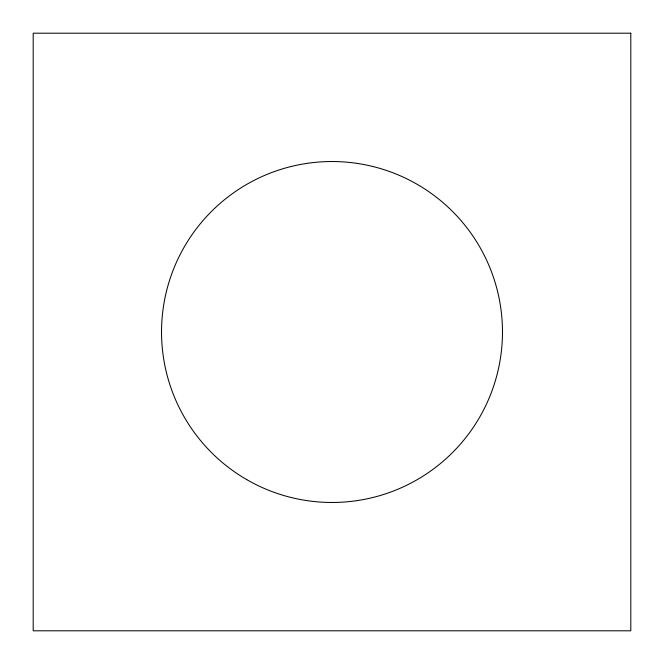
<?xml version="1.0" encoding="UTF-8"?>
<svg xmlns="http://www.w3.org/2000/svg" width="664" height="664" viewBox="0 0 664 664"><rect width="100%" height="100%" fill="white"/><g stroke="black" fill="none" stroke-linecap="round" stroke-linejoin="round"><path stroke-width="1" d="M630.8 33.2L33.2 33.2L33.2 630.8L630.8 630.8L630.8 33.2M246.767 479.632A170.474 170.474 0 0 0 502.474 332A170.474 170.474 0 0 0 246.767 184.368A170.474 170.474 0 0 0 246.767 479.632"/></g></svg>
